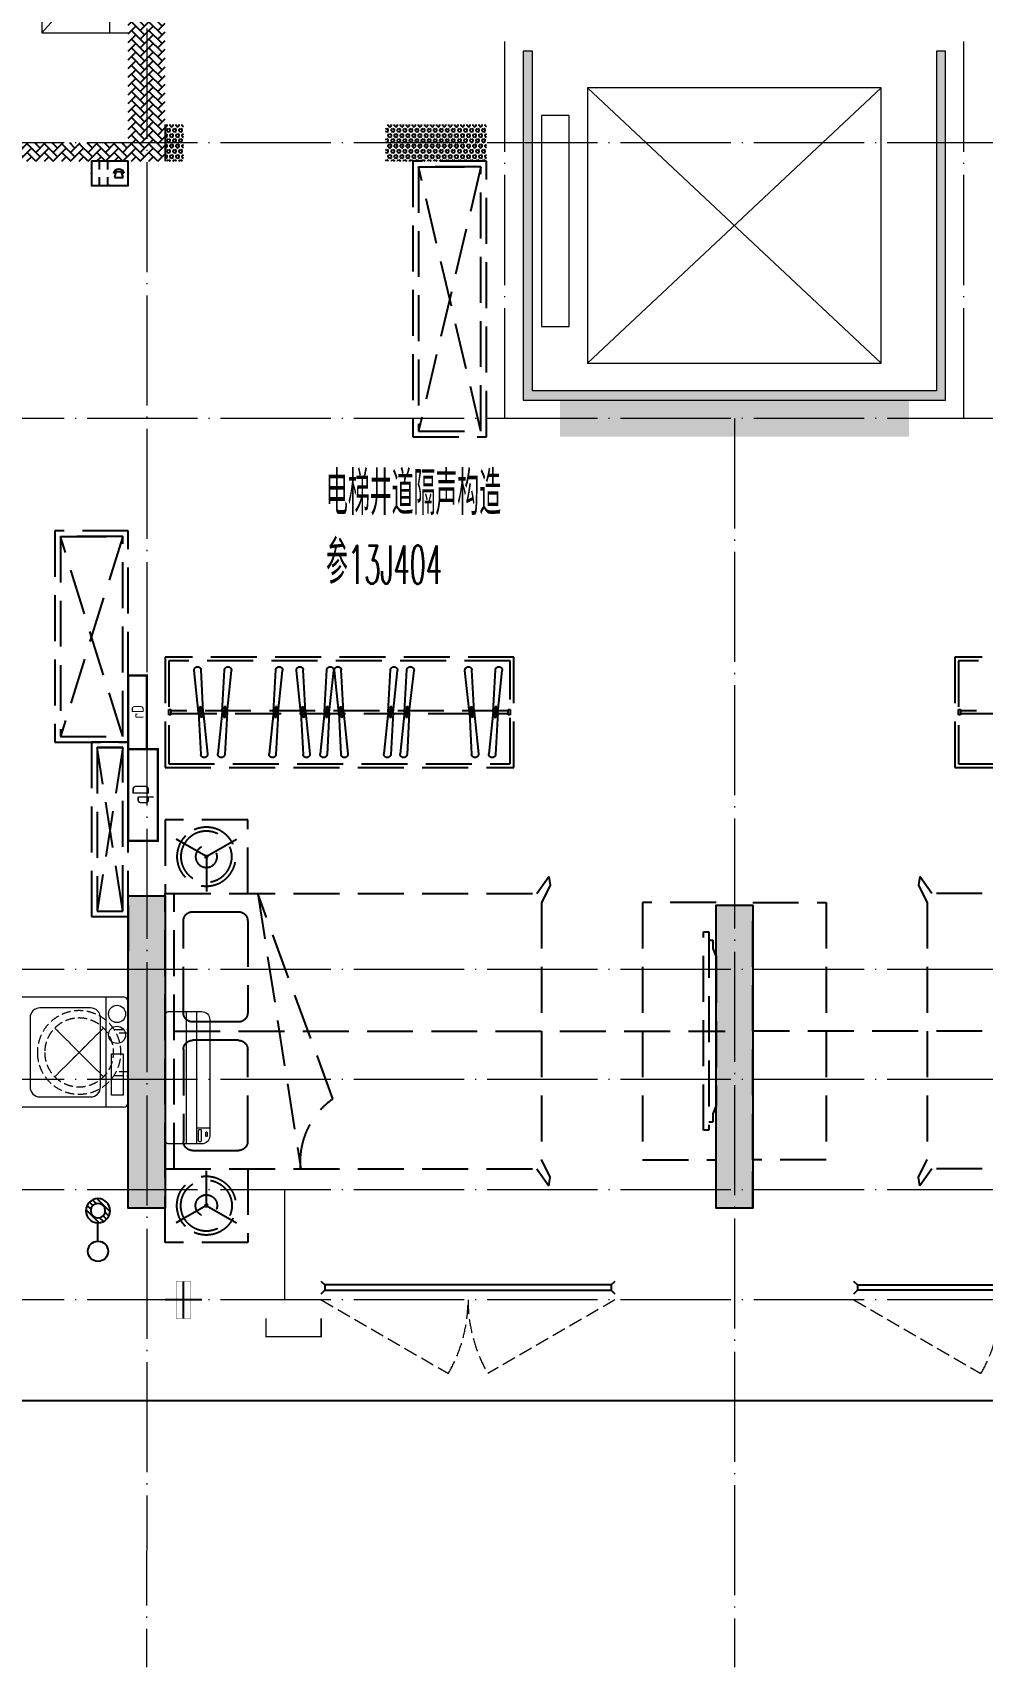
# Model space of a CAD drawing. Extents: x -518115 to 389031, y -231062 to 1628073.
# Drawn here: x 46996 to 52167, y 284615 to 293515 of the extents above; entities that cross this region are included whole.
import ezdxf
from ezdxf.enums import TextEntityAlignment as Align

# ---------------------------------------------------------------- set-up
doc = ezdxf.new("R2010")
doc.units = 0
doc.header["$LTSCALE"] = 1000
doc.header["$MEASUREMENT"] = 0
for name, pattern in [('$1$DASH', [0.35, 0.25, -0.1]), ('A户型$0$DASH', [0.35, 0.25, -0.1]), ('DASH', [0.35, 0.25, -0.1]), ('DOTE', [2.42, 2, -0.2, 0.02, -0.2])]:
    doc.linetypes.add(name, pattern=pattern)
for name, color, linetype in [('3-栏杆1', 135, 'Continuous'), ('5fur', 250, 'Continuous'), ('COLU', 7, 'Continuous'), ('EQUIP-安防', 3, 'Continuous'), ('EQUIP_地漏', 7, 'Continuous'), ('PUB_TEXT', 4, 'Continuous'), ('S-砼墙填充', 251, 'Continuous'), ('VPIPE-凝结', 150, 'Continuous'), ('VPIPE-废水', 31, 'Continuous'), ('保温', 6, 'Continuous'), ('建筑-排气道', 9, 'Continuous'), ('机电标识类', 1, 'Continuous'), ('看线', 251, 'Continuous')]:
    doc.layers.add(name, color=color, linetype=linetype)
for name, color, linetype, lineweight in [('3.5方案汇报，与郭总、侯月琴确定户型_t8$0$STAIR', 2, 'Continuous', 18), ('DOTE', 19, 'DOTE', 9), ('EQUIP-消防', 3, 'Continuous', 20), ('LVTRY', 1, 'Continuous', 13), ('PUB_HATCH', 8, 'Continuous', 9), ('WINDOW', 144, 'Continuous', 15), ('填充', 251, 'Continuous', 5), ('平面-空调室内机', 176, 'Continuous', 9), ('平面-空调预留孔', 173, 'Continuous', 15), ('空调', 76, 'Continuous', 13), ('粉刷', 251, 'Continuous', 9)]:
    doc.layers.add(name, color=color, linetype=linetype, lineweight=lineweight)
doc.styles.add('_TCH_DIM', font='SIMPLEX.shx', dxfattribs={"width": 0.7, "bigfont": 'GBCBIG.shx'})
doc.styles.add('_TEL_DIM', font='SIMPLEX', dxfattribs={"width": 0.8, "height": 3.5, "bigfont": 'HZTXT'})
doc.styles.add('DIM_FONT', font='SIMPLEX.shx', dxfattribs={"width": 0.56})
doc.styles.add('房间名称', font='TSSDENG', dxfattribs={"width": 0.8, "bigfont": 'HZTXT'})
pattern_1 = [(90, (0, 0), (-16.49778, 1e-15), [9.525, -19.05]), (210, (0, 0), (8.24889, -14.2874966), [9.525, -19.05]), (150, (6e-16, 9.525), (-8.24889, -14.2874966), [9.525, -19.05])]
pattern_2 = [(45, (0, 0), (0, 47.4157523), [100.584, -33.528]), (135, (23.708, 23.708), (3e-15, 47.4157523), [100.584, -33.528])]

# ---------------------------------------------------------------- blocks, each defined once
blk = doc.blocks.new('GDGDGDSDA')
at = {"layer": 'DOTE', "linetype": 'DOTE', "ltscale": 0.3}
for p, q in [((453635, 370658.3), (453634.8, 359558.3)), ((455584.8, 366358.3), (455584.8, 368458.3)), ((458084.8, 366358.3), (458084.8, 368458.3)), ((471334.8, 367858.3), (417334.8, 367858.3)), ((471334.8, 366358.3), (417334.8, 366358.3)), ((456834.8, 366358.3), (456834.8, 359558.3)), ((471334.8, 363358.3), (417334.8, 363358.3)), ((471334.8, 362758.3), (417334.8, 362758.3)), ((471334.8, 362158.3), (417334.8, 362158.3)), ((454384.8, 362158.3), (454384.8, 361558.3)), ((471334.8, 361558.3), (417334.8, 361558.3))]:
    blk.add_line(p, q, dxfattribs=at)
blk = doc.blocks.new('dfgdfgsf')
at = {"layer": '5fur', "linetype": 'A户型$0$DASH'}
for p, q in [((2089579.3, -1254012.7), (2089555.5, -1253784.7)), ((2089605.3, -1254010.6), (2089593.1, -1253781.7)), ((2089708.7, -1254010.6), (2089720.9, -1253781.7)), ((2089734.7, -1254012.7), (2089758.5, -1253784.7)), ((2090061.5, -1254012.6), (2090035.7, -1253784.7)), ((2090087.6, -1254010.6), (2090075.3, -1253781.7)), ((2090150, -1254012.7), (2090126.2, -1253784.7)), ((2090176.1, -1254010.6), (2090163.8, -1253781.7)), ((2090419.7, -1254010.6), (2090431.9, -1253781.7)), ((2090445.7, -1254012.7), (2090469.5, -1253784.7)), ((2090497.2, -1254012.7), (2090473.3, -1253784.7)), ((2090523.2, -1254010.6), (2090510.9, -1253781.7)), ((2090626.5, -1254010.6), (2090638.8, -1253781.7)), ((2090652.5, -1254012.7), (2090676.4, -1253784.7)), ((2090775.2, -1254012.6), (2090751.4, -1253784.6)), ((2090801.3, -1254010.6), (2090789, -1253781.7)), ((2091054, -1254012.7), (2091030.2, -1253784.7)), ((2091080, -1254010.6), (2091067.8, -1253781.7)), ((2091183.4, -1254010.6), (2091195.7, -1253781.7)), ((2091209.4, -1254012.7), (2091233.2, -1253784.7)), ((2087071.6, -1253997.2), (2087059.6, -1253997.2)), ((2087059.6, -1253997.2), (2087059.6, -1254027.2)), ((2087071.6, -1254027.2), (2087071.6, -1253997.2)), ((2089523.6, -1253997.2), (2089511.6, -1253997.2)), ((2089511.6, -1253997.2), (2089511.6, -1254027.2)), ((2089523.6, -1254027.2), (2089523.6, -1253997.2)), ((2091371.6, -1253997.2), (2091359.6, -1253997.2)), ((2091359.6, -1253997.2), (2091359.6, -1254027.2)), ((2091371.6, -1254027.2), (2091371.6, -1253997.2)), ((2087059.6, -1254019.7), (2085223.6, -1254019.7)), ((2087059.6, -1254027.2), (2087071.6, -1254027.2)), ((2089511.6, -1254027.2), (2089523.6, -1254027.2)), ((2091359.6, -1254019.7), (2089523.6, -1254019.7)), ((2089579.3, -1254012.7), (2089591.6, -1254241.6)), ((2089605.3, -1254010.6), (2089629.1, -1254238.7)), ((2089708.7, -1254010.6), (2089684.9, -1254238.7)), ((2089734.7, -1254012.7), (2089722.5, -1254241.6)), ((2090061.5, -1254012.7), (2090073.8, -1254241.6)), ((2090087.6, -1254010.6), (2090111.4, -1254238.7)), ((2090150, -1254012.7), (2090162.3, -1254241.6)), ((2090176.1, -1254010.6), (2090199.9, -1254238.7)), ((2090419.7, -1254010.6), (2090395.9, -1254238.7)), ((2090445.7, -1254012.7), (2090433.5, -1254241.6)), ((2090497.2, -1254012.7), (2090509.4, -1254241.6)), ((2090523.2, -1254010.6), (2090547, -1254238.7)), ((2090626.5, -1254010.6), (2090602.7, -1254238.7)), ((2090652.5, -1254012.7), (2090640.3, -1254241.6)), ((2090775.2, -1254012.7), (2090787.5, -1254241.6)), ((2090801.3, -1254010.6), (2090825.1, -1254238.7)), ((2091054, -1254012.7), (2091066.3, -1254241.6)), ((2091080, -1254010.6), (2091103.9, -1254238.7)), ((2091183.4, -1254010.6), (2091159.6, -1254238.7)), ((2091209.4, -1254012.7), (2091197.2, -1254241.6)), ((2091359.6, -1254027.2), (2091371.6, -1254027.2)), ((2090941.6, -1254998.5), (2090941.6, -1254598.5)), ((2090941.6, -1254598.5), (2091391.6, -1254598.5)), ((2091391.6, -1254598.5), (2091391.6, -1254998.5)), ((2091175.8, -1254803.8), (2091002.9, -1254704)), ((2091157.3, -1254803.8), (2091330.3, -1254704)), ((2091166.6, -1254787.8), (2091166.6, -1254987.5)), ((2087216.4, -1254998.5), (2087281.9, -1254906.8)), ((2087216.4, -1254998.5), (2087281.9, -1254906.8)), ((2087289.1, -1254953.9), (2087241.6, -1255049)), ((2087289.1, -1254953.9), (2087241.6, -1255049)), ((2087281.9, -1254906.8), (2087289.1, -1254953.9)), ((2087281.9, -1254906.8), (2087289.1, -1254953.9)), ((2089301.2, -1254906.8), (2089294, -1254953.9)), ((2089301.2, -1254906.8), (2089294, -1254953.9)), ((2089294, -1254953.9), (2089341.6, -1255049)), ((2089294, -1254953.9), (2089341.6, -1255049)), ((2089366.7, -1254998.5), (2089301.2, -1254906.8)), ((2089366.7, -1254998.5), (2089301.2, -1254906.8)), ((2085191.6, -1254998.5), (2087216.4, -1254998.5)), ((2087241.6, -1255049), (2087241.6, -1256448)), ((2087241.6, -1255049), (2087241.6, -1256448)), ((2089341.6, -1255049), (2089341.6, -1256448)), ((2089341.6, -1255049), (2089341.6, -1256448)), ((2091391.6, -1254998.5), (2089366.7, -1254998.5)), ((2090478.1, -1256116.5), (2090886.9, -1254998.5)), ((2090886.9, -1254998.5), (2090652.9, -1256498.5)), ((2091391.6, -1254998.5), (2090941.6, -1254998.5)), ((2091341.6, -1256498.5), (2091341.6, -1254998.5)), ((2091391.6, -1256498.5), (2091391.6, -1254998.5)), ((2085191.6, -1255748.5), (2088191.6, -1255748.5)), ((2091341.6, -1255748.5), (2088341.6, -1255748.5)), ((2085191.6, -1256498.5), (2087216.4, -1256498.5)), ((2085191.6, -1256498.5), (2087216.4, -1256498.5)), ((2087216.4, -1256498.5), (2087281.9, -1256590.2)), ((2087216.4, -1256498.5), (2087281.9, -1256590.2)), ((2087289.1, -1256543.1), (2087241.6, -1256448)), ((2087289.1, -1256543.1), (2087241.6, -1256448)), ((2089294, -1256543.1), (2089341.6, -1256448)), ((2089294, -1256543.1), (2089341.6, -1256448)), ((2089366.7, -1256498.5), (2089301.2, -1256590.2)), ((2089366.7, -1256498.5), (2089301.2, -1256590.2)), ((2091391.6, -1256498.5), (2089366.7, -1256498.5)), ((2091391.6, -1256498.5), (2089366.7, -1256498.5)), ((2091391.6, -1256498.5), (2090941.6, -1256498.5)), ((2090941.6, -1256498.5), (2090941.6, -1256898.5)), ((2091391.6, -1256898.5), (2091391.6, -1256498.5)), ((2087281.9, -1256590.2), (2087289.1, -1256543.1)), ((2087281.9, -1256590.2), (2087289.1, -1256543.1)), ((2089301.2, -1256590.2), (2089294, -1256543.1)), ((2089301.2, -1256590.2), (2089294, -1256543.1)), ((2091166.6, -1256709.2), (2091166.6, -1256509.5)), ((2091175.8, -1256693.2), (2091002.9, -1256793)), ((2091157.3, -1256693.2), (2091330.3, -1256793)), ((2090941.6, -1256898.5), (2091391.6, -1256898.5))]:
    blk.add_line(p, q, dxfattribs=at)
at = {"layer": '5fur', "linetype": 'A户型$0$DASH', "extrusion": (0.677281, -0.735724, 0)}
for p, q in [((2088431.3, -1255253.7), (2088409.7, -1255253.7)), ((2088409.7, -1255253.7), (2088409.7, -1255299)), ((2088459.8, -1255208.5), (2088431.3, -1255208.5)), ((2088431.3, -1255208.5), (2088431.3, -1256288.5)), ((2088459.8, -1256288.5), (2088459.8, -1255208.5)), ((2088409.7, -1255299), (2088391.6, -1255344.2)), ((2088391.6, -1255344.2), (2088391.6, -1256152.7)), ((2088391.6, -1256152.7), (2088409.7, -1256198)), ((2088409.7, -1256198), (2088409.7, -1256243.2)), ((2088409.7, -1256243.2), (2088431.3, -1256243.2)), ((2088431.3, -1256288.5), (2088459.8, -1256288.5))]:
    blk.add_line(p, q, dxfattribs=at)
at = {"layer": '5fur', "linetype": 'A户型$0$DASH'}
for points in [[(2089641.6, -1252512.2), (2089641.6, -1251012.2), (2090041.6, -1251012.2), (2090041.6, -1252512.2)], [(2089671.6, -1252482.2), (2089671.6, -1251042.2), (2090011.6, -1251042.2), (2090011.6, -1252482.2)], [(2091591.5, -1254175), (2091591.5, -1253025), (2091991.5, -1253025), (2091991.5, -1254175)], [(2091621.5, -1254145), (2091621.5, -1253055), (2091961.5, -1253055), (2091961.5, -1254145)], [(2085191.6, -1254312.2), (2085191.6, -1253712.2), (2087091.6, -1253712.2), (2087091.6, -1254312.2)], [(2085211.6, -1254292.2), (2085211.6, -1253732.2), (2087071.6, -1253732.2), (2087071.6, -1254292.2)], [(2089491.6, -1254312.2), (2089491.6, -1253712.2), (2091391.6, -1253712.2), (2091391.6, -1254312.2)], [(2089511.6, -1254292.2), (2089511.6, -1253732.2), (2091371.6, -1253732.2), (2091371.6, -1254292.2)], [(2089590.2, -1254040.6), (2089585.7, -1253982.8), (2089594.3, -1253982.1), (2089598.9, -1254039.9)], [(2089723.8, -1254040.6), (2089728.4, -1253982.8), (2089719.7, -1253982.1), (2089715.1, -1254039.9)], [(2090072.5, -1254040.6), (2090067.9, -1253982.8), (2090076.6, -1253982.1), (2090081.1, -1254039.9)], [(2090161, -1254040.6), (2090156.4, -1253982.8), (2090165.1, -1253982.1), (2090169.6, -1254039.9)], [(2090434.8, -1254040.6), (2090439.4, -1253982.8), (2090430.7, -1253982.1), (2090426.1, -1254039.9)], [(2090508.1, -1254040.6), (2090503.5, -1253982.8), (2090512.2, -1253982.1), (2090516.7, -1254039.9)], [(2090641.6, -1254040.6), (2090646.2, -1253982.8), (2090637.5, -1253982.1), (2090633, -1254039.9)], [(2090786.2, -1254040.6), (2090781.6, -1253982.8), (2090790.3, -1253982.1), (2090794.8, -1254039.9)], [(2091064.9, -1254040.6), (2091060.4, -1253982.8), (2091069.1, -1253982.1), (2091073.6, -1254039.9)], [(2091198.5, -1254040.6), (2091203.1, -1253982.8), (2091194.4, -1253982.1), (2091189.8, -1254039.9)], [(2091591.5, -1255125), (2091591.5, -1254175), (2091791.5, -1254175), (2091791.5, -1255125)], [(2091621.5, -1255095), (2091621.5, -1254205), (2091761.5, -1254205), (2091761.5, -1255095)], [(2088191.6, -1255048.5), (2087791.6, -1255048.5), (2087791.6, -1256448.5), (2088191.6, -1256448.5)], [(2088391.6, -1255048.5), (2088791.6, -1255048.5), (2088791.6, -1256448.5), (2088391.6, -1256448.5)]]:
    blk.add_lwpolyline(points, close=True, dxfattribs=at)
for points in [[(2089671.6, -1252482.2), (2090011.6, -1251042.2), (2089671.6, -1251042.2), (2090011.6, -1252482.2)], [(2091621.5, -1254145), (2091961.5, -1253055), (2091621.5, -1253055), (2091961.5, -1254145)], [(2085223.6, -1254004.7), (2087059.6, -1254004.7)], [(2089523.6, -1254004.7), (2091359.6, -1254004.7)], [(2091621.5, -1255095), (2091761.5, -1254205), (2091621.5, -1254205), (2091761.5, -1255095)]]:
    blk.add_lwpolyline(points, dxfattribs=at)
at = {"layer": '5fur', "linetype": 'A户型$0$DASH', "const_width": 8.89}
for points in [[(2091046.4, -1254729.1), (2091002.9, -1254704)], [(2091286.8, -1254729.1), (2091330.3, -1254704)], [(2091166.6, -1254937.3), (2091166.6, -1254987.5)], [(2091166.6, -1256559.7), (2091166.6, -1256509.5)], [(2091046.4, -1256767.9), (2091002.9, -1256793)], [(2091286.8, -1256767.9), (2091330.3, -1256793)]]:
    blk.add_lwpolyline(points, dxfattribs=at)
at = {"layer": '5fur', "linetype": 'A户型$0$DASH'}
for points in [[(2091241.6, -1255098.5), (2090991.6, -1255098.5, 0.414214), (2090941.6, -1255148.5), (2090941.6, -1255648.5, 0.414214), (2090991.6, -1255698.5), (2091241.6, -1255698.5, 0.414214), (2091291.6, -1255648.5), (2091291.6, -1255148.5, 0.414214)], [(2091241.6, -1256398.5), (2090991.6, -1256398.5, -0.414214), (2090941.6, -1256348.5), (2090941.6, -1255848.5, -0.414214), (2090991.6, -1255798.5), (2091241.6, -1255798.5, -0.414214), (2091291.6, -1255848.5), (2091291.6, -1256348.5, -0.414214)]]:
    blk.add_lwpolyline(points, format="xyb", close=True, dxfattribs=at)
for centre, radius, start, end in [((2089574.3, -1253783.2), 18.8, 4.51246, 184.51246), ((2089739.7, -1253783.2), 18.8, 355.48754, 175.48754), ((2090055.6, -1253784.1), 19.9, 6.93304, 181.63751), ((2090145, -1253783.2), 18.8, 4.51246, 184.51246), ((2090450.7, -1253783.2), 18.8, 355.48754, 175.48754), ((2090492.1, -1253783.2), 18.8, 4.51246, 184.51246), ((2090657.6, -1253783.2), 18.8, 355.48754, 175.48754), ((2090770.2, -1253783.1), 18.8, 4.51246, 184.51246), ((2091049, -1253783.2), 18.8, 4.51246, 184.51246), ((2091214.4, -1253783.2), 18.8, 355.48754, 175.48754), ((2089610.4, -1254240.2), 18.8, 184.51246, 4.51246), ((2089703.7, -1254240.2), 18.8, 175.48754, 355.48754), ((2090092.6, -1254240.2), 18.8, 184.51246, 4.51246), ((2090181.1, -1254240.2), 18.8, 184.51246, 4.51246), ((2090414.7, -1254240.2), 18.8, 175.48754, 355.48754), ((2090528.2, -1254240.2), 18.8, 184.51246, 4.51246), ((2090621.5, -1254240.2), 18.8, 175.48754, 355.48754), ((2090806.3, -1254240.2), 18.8, 184.51246, 4.51246), ((2091085.1, -1254240.2), 18.8, 184.51246, 4.51246), ((2091178.4, -1254240.2), 18.8, 175.48754, 355.48754), ((2090226.5, -1256462.6), 427.9, 355.18169, 53.98231)]:
    blk.add_arc(centre, radius, start, end, dxfattribs=at)
for major_axis in [(-113.3, 113.3), (-98.2, 98.2), (-41.5, 41.5)]:
    blk.add_ellipse((2091166.6, -1254798.5), major_axis=major_axis, ratio=1, start_param=4.712389, end_param=10.995574, dxfattribs=at)
at = {"layer": '5fur', "linetype": 'A户型$0$DASH', "extrusion": (0, 0, -1)}
for major_axis in [(-113.3, -113.3), (-98.2, -98.2), (-41.5, -41.5)]:
    blk.add_ellipse((2091166.6, -1256698.5), major_axis=major_axis, ratio=1, start_param=4.712389, end_param=10.995574, dxfattribs=at)
blk = doc.blocks.new('ASDFSD')
at = {"layer": '3-栏杆1', "color": 5}
for p, q in [((681762.6, 334937.5), (681742.3, 334955.3)), ((681742.3, 334955.3), (681762.6, 334937.5)), ((681742.3, 334888.4), (681762.6, 334908.3)), ((683322.1, 334937.5), (681762.6, 334937.5)), ((681762.6, 334937.5), (681762.6, 334908.3)), ((681762.6, 334908.2), (683322.1, 334908.2)), ((683322.1, 334937.5), (683342.3, 334955.3)), ((683342.3, 334955.3), (683322.1, 334937.5)), ((683322.1, 334937.5), (683322.1, 334908.3)), ((683322.1, 334908.3), (683342.3, 334888.4)), ((683342.3, 334888.4), (683322.1, 334908.3))]:
    blk.add_line(p, q, dxfattribs=at)
blk = doc.blocks.new('A$C001338C2')
for p, q in [((0, 249), (0, 22)), ((845, 304), (55, 304)), ((109, 215), (109, 304)), ((900, 22), (900, 249)), ((22, 0), (878, 0))]:
    blk.add_line(p, q)
at = {"lineweight": 5}
for p, q in [((900, 215), (0, 215)), ((900, 143), (0, 143))]:
    blk.add_line(p, q, dxfattribs=at)
for points in [[(89, 226), (22, 226, -0.414214), (17, 232), (17, 243, -0.414214), (22, 249), (89, 249, -0.414214), (95, 243), (95, 232, -0.414214)], [(73, 275), (57, 275, -0.414214), (51, 281), (51, 283, -0.414214), (57, 289), (73, 289, -0.414214), (79, 283), (79, 281, -0.414214)]]:
    blk.add_lwpolyline(points, format="xyb", close=True)
for centre, radius, start, end in [((55, 249), 55, 90, 180), ((845, 249), 55, 360, 90), ((22, 22), 22, 180, 270), ((878, 22), 22, 270, 360)]:
    blk.add_arc(centre, radius, start, end)
blk = doc.blocks.new('RECTANG')
for p, q in [((1, 1), (0, 1)), ((0, 1), (0, 0)), ((1, 0), (1, 1)), ((0, 0), (1, 0))]:
    blk.add_line(p, q)
blk = doc.blocks.new('洗衣机')
at = {"layer": 'LVTRY'}
for p, q in [((3790993.7, 243444.5), (3790993.7, 242899.1)), ((3791567.4, 243472.1), (3791021, 243472.1)), ((3791116.5, 243472.1), (3791116.5, 242871.5)), ((3791594.6, 242899.1), (3791594.6, 243444.5)), ((3791145.1, 242982.5), (3791145.1, 243358)), ((3791199, 243412.7), (3791474.9, 243412.7)), ((3791528.8, 243358), (3791528.8, 242982.5)), ((3791474.9, 242927.8), (3791199, 242927.8)), ((3791021, 242871.5), (3791567.4, 242871.5))]:
    blk.add_line(p, q, dxfattribs=at)
at = {"layer": 'LVTRY', "extrusion": (0, 0, -1)}
for centre, major_axis, start_param, end_param in [((3791021, 243444.5), (0, 27.6), -1.570796, 0), ((3791055.1, 243379.8), (0, 46.9), 3.141593, 9.424778), ((3791567.4, 243444.5), (0, 27.6), 0, 1.570796), ((3791199, 243358), (0, 54.7), 4.712389, 6.283185), ((3791474.9, 243358), (0, 54.7), 0, 1.570796), ((3791055.1, 243265.7), (0, 46.9), 3.141593, 9.424778), ((3791199, 242982.5), (0, 54.7), 3.141593, 4.712389), ((3791474.9, 242982.5), (0, 54.7), 1.570796, 3.141593), ((3791021, 242899.1), (0, 27.6), 3.141593, 4.712389), ((3791567.4, 242899.1), (0, 27.6), 1.570796, 3.141593)]:
    blk.add_ellipse(centre, major_axis=major_axis, ratio=0.986385, start_param=start_param, end_param=end_param, dxfattribs=at)
at = {"layer": 'LVTRY', "xscale": 63.25620569481588, "yscale": 224.5369532744355, "zscale": 64.12934308941763, "rotation": 180}
blk.add_blockref('RECTANG', (3791085.2, 243162.4), dxfattribs=at)
blk = doc.blocks.new('$TwtSys$00000543')
for p, q in [((-94, -9), (9, 94)), ((-9, -94), (94, 9)), ((12, 55), (42, 84)), ((40, 40), (66, 66)), ((55, 12), (84, 42)), ((-84, -42), (-55, -12)), ((-66, -66), (-40, -40)), ((-42, -84), (-12, -55))]:
    blk.add_line(p, q)
for radius in [94, 56.4]:
    blk.add_circle((0, 0), radius)
blk = doc.blocks.new('dnfhfn')
at = {"linetype": '$1$DASH', "ltscale": 0.2}
for p, q in [((101.9, 495, 0), (121.9, 495, 0)), ((101.9, 417.2, 0), (101.9, 495, 0)), ((121.9, 495, 0), (121.9, 429, 0)), ((353.1, 495, 0), (333.1, 495, 0)), ((333.1, 495, 0), (333.1, 429, 0)), ((353.1, 417.2, 0), (353.1, 495, 0))]:
    blk.add_line(p, q, dxfattribs=at)
at = {"linetype": '$1$DASH', "ltscale": 0.2, "elevation": 0}
for points in [[(94.9, 360.1), (94.9, 360.1), (360.1, 94.9), (360.1, 94.9)], [(360.1, 360.1), (94.9, 94.9), (94.9, 94.9), (360.1, 360.1)]]:
    blk.add_lwpolyline(points, close=True, dxfattribs=at)
at = {"linetype": '$1$DASH', "ltscale": 0.2}
for radius in [227.5, 187.5]:
    blk.add_circle((227.5, 227.5, 0), radius, dxfattribs=at)
blk = doc.blocks.new('GDGDGRD')
at = {"layer": 'S-砼墙填充'}
h = blk.add_hatch(color=256, dxfattribs=at)
h.dxf.hatch_style = 1
h.paths.add_polyline_path([(436416.5, 288315.4), (436416.5, 288565.4), (436416.5, 288765.4), (436416.5, 288515.4), (436416.5, 288815.4), (436216.5, 288815.4), (436216.5, 287115.4), (436416.5, 287115.4)])
h = blk.add_hatch(color=256, dxfattribs=at)
h.dxf.hatch_style = 1
h.paths.add_polyline_path([(433016.6, 287315.4), (433016.6, 287115.4), (433216.6, 287115.4), (433216.6, 288765.4), (433016.6, 288765.4), (433016.6, 288765.4), (433016.6, 287115.4)])
at = {"layer": 'COLU', "color": 6}
for points in [[(436416.5, 288315.4), (436416.5, 288565.4), (436416.5, 288765.4), (436416.5, 288515.4), (436416.5, 288815.4), (436216.5, 288815.4), (436216.5, 287115.4), (436416.5, 287115.4), (436416.5, 288315.4)], [(433016.6, 287315.4), (433016.6, 287115.4), (433216.6, 287115.4), (433216.6, 288765.4), (433016.6, 288765.4), (433016.6, 288765.4), (433016.6, 288765.4), (433016.6, 287115.4)]]:
    blk.add_lwpolyline(points, close=True, dxfattribs=at)
blk = doc.blocks.new('A-Kitchen-7')
at = {"layer": 'LVTRY'}
for p, q in [((-519, 780), (-7, 834)), ((-515, 756), (-519, 780)), ((-4, 811), (-515, 756)), ((-29, 767), (-35, 806)), ((-7, 834), (-4, 811)), ((515, 780), (0, 780)), ((0, 756), (0, 780)), ((515, 756), (515, 780)), ((515, 756), (-515, 756)), ((-515, 756), (-515, 40)), ((-486, 761), (-485, 756)), ((-29, 767), (-112, 756)), ((515, 40), (515, 756)), ((-515, 40), (515, 40))]:
    blk.add_line(p, q, dxfattribs=at)
blk.add_lwpolyline([(-469, 40), (-469, 0), (469, 0), (469, 40)], close=True, dxfattribs=at)
blk = doc.blocks.new('rtyg7uyhg')
at = {"layer": 'LVTRY'}
for p, q in [((194234.6, 45488.8), (193621, 45488.8)), ((193590.3, 45458.1), (193590.3, 45069.5)), ((193682.3, 45407), (193887.8, 45407)), ((193896.4, 45429.9), (193857.6, 45326.3)), ((193875.3, 45316), (193945.6, 45401.5)), ((193925.8, 45440.4), (193940.1, 45432.2)), ((194111.9, 45407), (194173.3, 45407)), ((194265.3, 45069.5), (194265.3, 45458.1)), ((193621, 45130.8), (193621, 45345.6)), ((193857.6, 45326.3), (193875.3, 45316)), ((194009.6, 45345.6), (194009.6, 45130.8)), ((194050.5, 45130.8), (194050.5, 45345.6)), ((194234.6, 45345.6), (194234.6, 45130.8)), ((193621, 45038.8), (194234.6, 45038.8)), ((193948.3, 45069.5), (193682.3, 45069.5)), ((194173.3, 45069.5), (194111.9, 45069.5))]:
    blk.add_line(p, q, dxfattribs=at)
for centre, radius in [((193866.4, 45437.7), 20.5), ((193989.2, 45437.7), 20.5), ((194071, 45437.7), 20.5), ((193815.3, 45238.2), 25.6), ((194137.5, 45238.2), 25.6)]:
    blk.add_circle(centre, radius, dxfattribs=at)
for centre, radius, start, end in [((193621, 45458.1), 30.7, 89.99999, 179.99999), ((194234.6, 45458.1), 30.7, 359.99999, 89.99999), ((193682.3, 45345.6), 61.4, 89.99999, 179.99999), ((193915.6, 45422.7), 20.5, 59.99999, 159.46231), ((193929.8, 45414.5), 20.5, 320.53767, 59.99999), ((193948.3, 45345.6), 61.4, 359.99999, 89.99999), ((194111.9, 45345.6), 61.4, 89.99999, 179.99999), ((194173.3, 45345.6), 61.4, 359.99999, 89.99999), ((193682.3, 45130.8), 61.4, 179.99999, 269.99999), ((193948.3, 45130.8), 61.4, 269.99999, 359.99999), ((194111.9, 45130.8), 61.4, 179.99999, 269.99999), ((194173.3, 45130.8), 61.4, 269.99999, 359.99999), ((193621, 45069.5), 30.7, 179.99999, 269.99999), ((194234.6, 45069.5), 30.7, 269.99999, 359.99999)]:
    blk.add_arc(centre, radius, start, end, dxfattribs=at)
at = {"layer": 'LVTRY', "style": 'DIM_FONT', "width": 0.8, "flags": 9}
for tag in ['YSIZE', 'XSIZE']:
    blk.add_attdef(tag, (193927.8, 45487.8), '', height=0.5, rotation=89.99999, dxfattribs=at)
blk = doc.blocks.new('FRSDFDGDGDRGDR')
at = {"layer": '平面-空调预留孔'}
for p, q in [((699612.3, 775044), (699612.3, 775441.2)), ((699618.9, 775447.8), (699746.3, 775447.8)), ((699746.3, 775447.8), (699746.3, 775355.4)), ((699719.9, 775342.2), (699719.9, 775143)), ((699726.5, 775348.8), (699739.7, 775348.8)), ((699726.5, 775136.4), (699739.7, 775136.4)), ((699746.3, 775129.8), (699746.3, 775037.4)), ((699746.3, 775037.4), (699618.9, 775037.4))]:
    blk.add_line(p, q, dxfattribs=at)
blk.add_lwpolyline([(699766.1, 775166.7), (699792.5, 775153.5), (699792.5, 775057.2), (699766.1, 775044), (699766.1, 775017.6), (699618.9, 775017.6, -0.414214), (699592.5, 775044), (699592.5, 775441.2, -0.414214), (699618.9, 775467.6), (699766.1, 775467.6), (699766.1, 775441.2), (699792.5, 775428), (699792.5, 775331.6), (699766.1, 775318.4)], format="xyb", close=True, dxfattribs=at)
for centre, radius in [((699739.7, 775331.6), 10.6), ((699739.7, 775243.2), 15.8), ((699739.7, 775153.5), 10.6)]:
    blk.add_circle(centre, radius, dxfattribs=at)
for centre, start, end in [((699618.9, 775441.2), 90, 180), ((699726.5, 775342.2), 90, 180), ((699739.7, 775355.4), 270, 360), ((699726.5, 775143), 180, 270), ((699739.7, 775129.8), 0, 90), ((699618.9, 775044), 180, 270)]:
    blk.add_arc(centre, 6.6, start, end, dxfattribs=at)
blk = doc.blocks.new('*U88')
h = blk.add_hatch(color=5)
h.set_gradient(color1=(0, 0, 255), rotation=180, tint=1)
h.paths.add_polyline_path([(0, 0), (-6.35, -6.35), (-6.35, -2.159), (-15, -2.159), (-15, 2.159), (-6.35, 2.159), (-6.35, 6.35)])
at = {"color": 0, "linetype": 'Continuous'}
blk.add_lwpolyline([(0, 0), (-6.35, -6.35), (-6.35, -2.159), (-15, -2.159), (-15, 2.159), (-6.35, 2.159), (-6.35, 6.35)], close=True, dxfattribs=at)
blk = doc.blocks.new('A$C3E873908')
at = {"layer": 'PUB_HATCH'}
blk.add_hatch(color=256, dxfattribs=at).paths.add_polyline_path([(-335, -15), (-335, -285), (-230, -285), (-230, -270), (-300, -270), (-320, -250), (-320, -50), (-300, -30), (-50, -30), (-30, -50), (-30, -250), (-50, -270), (-120, -270), (-120, -285), (-15, -285), (-15, -15)])
at = {"layer": 'LVTRY', "color": 1}
for p, q in [((-230, -270), (-230, -285)), ((-120, -270), (-120, -285))]:
    blk.add_line(p, q, dxfattribs=at)
for points in [[(0, 0), (-350, 0), (-350, -300), (0, -300)], [(-15, -15), (-335, -15), (-335, -285), (-15, -285)], [(-300, -270), (-50, -270), (-30, -250), (-30, -50), (-50, -30), (-300, -30), (-320, -50), (-320, -250), (-300, -270)]]:
    blk.add_lwpolyline(points, close=True, dxfattribs=at)
at = {"layer": '建筑-排气道', "xscale": 5, "yscale": 5, "zscale": 5, "rotation": 90.00000000000001}
blk.add_blockref('*U88', (-165.1, -332.3), dxfattribs=at)
blk = doc.blocks.new('VXCVXVXVDXVDX')
at = {"layer": 'LVTRY', "color": 251}
for p, q in [((436416.6, 294415.4), (436886.8, 294415.4)), ((436516.6, 293515.4), (436516.6, 294415.4)), ((436670.8, 294172.4), (436886.8, 294415.4)), ((436886.8, 294415.4), (436886.8, 293515.4)), ((436416.6, 294172.4), (436670.8, 294172.4)), ((436670.8, 294172.4), (436670.8, 293757.3)), ((436670.8, 293757.3), (436416.6, 293757.3)), ((436886.8, 293515.4), (436670.8, 293757.3)), ((436886.8, 293515.4), (436416.6, 293515.4))]:
    blk.add_line(p, q, dxfattribs=at)
at = {"layer": 'LVTRY'}
for p, q in [((436826.6, 294335.4), (436426.6, 294335.4)), ((436516.6, 294325.4), (436516.6, 293605.4)), ((436836.6, 293605.4), (436836.6, 294325.4)), ((436461.6, 294295.4), (436746.6, 294295.4)), ((436461.6, 294290.4), (436746.6, 294290.4)), ((436551.6, 294075.4), (436551.6, 294285.4)), ((436556.6, 294075.4), (436556.6, 294285.4)), ((436701.8, 294225.4), (436701.8, 294315.4)), ((436701.8, 294315.4), (436706.3, 294315.4)), ((436706.3, 294315.4), (436706.3, 294225.4)), ((436751.6, 294285.4), (436751.6, 294075.4)), ((436756.6, 294285.4), (436756.6, 294075.4)), ((436516.6, 293757.3), (436516.6, 294172.4)), ((436531.6, 294182.6), (436659.1, 294182.6)), ((436531.6, 294178.1), (436531.6, 294182.6)), ((436659.1, 294178.1), (436531.6, 294178.1)), ((436776.6, 294182.6), (436649.1, 294182.6)), ((436649.1, 294182.6), (436649.1, 294178.1)), ((436649.1, 294178.1), (436776.6, 294178.1)), ((436659.1, 294182.6), (436659.1, 294178.1)), ((436706.3, 294225.4), (436701.8, 294225.4)), ((436776.6, 294178.1), (436776.6, 294182.6)), ((436746.6, 294070.4), (436461.6, 294070.4)), ((436746.6, 294065.4), (436461.6, 294065.4)), ((436706.3, 294135.4), (436701.8, 294135.4)), ((436701.8, 294135.4), (436701.8, 294045.4)), ((436706.3, 294045.4), (436706.3, 294135.4)), ((436701.8, 294045.4), (436706.3, 294045.4)), ((436816, 294015.4), (436777.2, 294015.4)), ((436796.6, 293996), (436796.6, 294034.8)), ((436701.8, 293795.4), (436701.8, 293885.4)), ((436701.8, 293885.4), (436706.3, 293885.4)), ((436706.3, 293885.4), (436706.3, 293795.4)), ((436816, 293915.4), (436777.2, 293915.4)), ((436796.6, 293896), (436796.6, 293934.8)), ((436746.6, 293865.4), (436461.6, 293865.4)), ((436746.6, 293860.4), (436461.6, 293860.4)), ((436551.6, 293855.4), (436551.6, 293645.4)), ((436556.6, 293855.4), (436556.6, 293645.4)), ((436706.3, 293795.4), (436701.8, 293795.4)), ((436751.6, 293645.4), (436751.6, 293855.4)), ((436756.6, 293645.4), (436756.6, 293855.4)), ((436659.1, 293752.6), (436531.6, 293752.6)), ((436531.6, 293752.6), (436531.6, 293748.1)), ((436531.6, 293748.1), (436659.1, 293748.1)), ((436649.1, 293748.1), (436649.1, 293752.6)), ((436649.1, 293752.6), (436776.6, 293752.6)), ((436776.6, 293748.1), (436649.1, 293748.1)), ((436659.1, 293748.1), (436659.1, 293752.6)), ((436706.3, 293705.4), (436701.8, 293705.4)), ((436701.8, 293705.4), (436701.8, 293615.4)), ((436706.3, 293615.4), (436706.3, 293705.4)), ((436776.6, 293752.6), (436776.6, 293748.1)), ((436461.6, 293640.4), (436746.6, 293640.4)), ((436461.6, 293635.4), (436746.6, 293635.4)), ((436701.8, 293615.4), (436706.3, 293615.4)), ((436426.6, 293595.4), (436826.6, 293595.4))]:
    blk.add_line(p, q, dxfattribs=at)
blk.add_lwpolyline([(437016.6, 292915.4), (437016.6, 295015.4), (438516.6, 295015.4), (438516.6, 293789.4)], dxfattribs=at)
for centre, radius in [((436604.1, 294180.4), 29.7), ((436604.1, 294180.4), 11.7), ((436796.6, 294015.4), 17), ((436796.6, 293915.4), 17), ((436604.1, 293750.4), 29.7), ((436604.1, 293750.4), 11.7)]:
    blk.add_circle(centre, radius, dxfattribs=at)
for centre, radius, start, end in [((436526.6, 294325.4), 10, 90, 180), ((436826.6, 294325.4), 10, 0, 90), ((436561.6, 294285.4), 10, 90, 180), ((436561.6, 294285.4), 5, 90, 180), ((436604.1, 294180.4), 56.7, 2.27424, 87.72576), ((436704.1, 294180.4), 56.7, 92.27424, 177.72576), ((436746.6, 294285.4), 10, 0, 90), ((436746.6, 294285.4), 5, 0, 90), ((436604.1, 294180.4), 52.2, 2.47041, 87.52959), ((436604.1, 294180.4), 56.7, 272.27424, 357.72576), ((436604.1, 294180.4), 52.2, 272.47041, 357.52959), ((436704.1, 294180.4), 56.7, 182.27424, 267.72576), ((436704.1, 294180.4), 52.2, 92.47041, 177.52959), ((436704.1, 294180.4), 52.2, 182.47041, 267.52959), ((436561.6, 294075.4), 10, 180, 270), ((436561.6, 294075.4), 5, 180, 270), ((436746.6, 294075.4), 5, 270, 0), ((436746.6, 294075.4), 10, 270, 0), ((436561.6, 293855.4), 10, 90, 180), ((436561.6, 293855.4), 5, 90, 180), ((436604.1, 293750.4), 56.7, 2.27424, 87.72576), ((436604.1, 293750.4), 52.2, 2.47041, 87.52959), ((436704.1, 293750.4), 56.7, 92.27424, 177.72576), ((436704.1, 293750.4), 52.2, 92.47041, 177.52959), ((436746.6, 293855.4), 10, 0, 90), ((436746.6, 293855.4), 5, 0, 90), ((436604.1, 293750.4), 56.7, 272.27424, 357.72576), ((436604.1, 293750.4), 52.2, 272.47041, 357.52959), ((436704.1, 293750.4), 56.7, 182.27424, 267.72576), ((436704.1, 293750.4), 52.2, 182.47041, 267.52959), ((436561.6, 293645.4), 10, 180, 270), ((436561.6, 293645.4), 5, 180, 270), ((436746.6, 293645.4), 5, 270, 0), ((436746.6, 293645.4), 10, 270, 0), ((436526.6, 293605.4), 10, 180, 270), ((436826.6, 293605.4), 10, 270, 0)]:
    blk.add_arc(centre, radius, start, end, dxfattribs=at)
at = {"xscale": -1}
for name, p in [('A$C3E873908', (436416.6, 295615.4)), ('rtyg7uyhg', (632006.9, 250026.6))]:
    blk.add_blockref(name, p, dxfattribs=at)
at = {"rotation": 90}
blk.add_blockref('FRSDFDGDGDRGDR', (1212534.1, -404177.2), dxfattribs=at)
at = {"layer": 'LVTRY', "color": 1, "extrusion": (0, 0, -1), "xscale": -0.7999999999883585, "yscale": 0.7999999999883585, "zscale": -0.7999999999883585, "rotation": 270}
blk.add_blockref('A-Kitchen-7', (-439116.6, 293377.4), dxfattribs=at)
blk = doc.blocks.new('VXVXVXDVXDVXVDX')
at = {"layer": '保温', "linetype": 'ByBlock', "ltscale": 10}
h = blk.add_hatch(dxfattribs=at)
h.set_pattern_fill('AR-HBONE', color=251, scale=55)
h.set_pattern_definition(pattern_2)
h.paths.add_polyline_path([(436416.6, 294715.4), (436216.6, 294715.4), (436216.6, 292815.4), (436416.6, 292815.2)])
at = {"layer": '保温', "linetype": 'Continuous', "ltscale": 10}
h = blk.add_hatch(dxfattribs=at)
h.set_pattern_fill('HEX', color=251, scale=10, angle=90, style=0)
h.set_pattern_definition(pattern_1)
h.paths.add_polyline_path([(435016.6, 292815.4), (435016.6, 293015.4), (434466.6, 293015.4), (434466.6, 292815.4)])
h = blk.add_hatch(dxfattribs=at)
h.set_pattern_fill('HEX', color=251, scale=10, angle=90, style=0)
h.set_pattern_definition(pattern_1)
h.paths.add_polyline_path([(436216.6, 292815.4), (436216.6, 293015.4), (436116.6, 293015.4), (436116.6, 292815.4)])
at = {"layer": '保温', "linetype": 'ByBlock', "ltscale": 10}
h = blk.add_hatch(dxfattribs=at)
h.set_pattern_fill('AR-HBONE', color=251, scale=55)
h.set_pattern_definition(pattern_2)
h.paths.add_polyline_path([(437016.6, 292815.4), (437016.6, 292915.4), (436416.6, 292915.4), (436416.6, 292815.4)])
at = {"layer": '保温', "linetype": 'Continuous', "ltscale": 10}
h = blk.add_hatch(dxfattribs=at)
h.set_pattern_fill('HEX', color=251, scale=10, angle=90, style=0)
h.set_pattern_definition(pattern_1)
h.paths.add_polyline_path([(434066.6, 291315.4), (434066.6, 291515.4), (432166.6, 291515.4), (432166.6, 291315.4)])
at = {"layer": '保温', "color": 251, "linetype": 'ByBlock', "ltscale": 10}
blk.add_line((436216.6, 293015.4), (436216.6, 292815.4), dxfattribs=at)
blk = doc.blocks.new('$equip$00002628')
at = {"linetype": 'Continuous'}
for p, q in [((-0.625, 0.415), (0.625, 0.415)), ((-0.625, -0.415), (-0.625, 0.415)), ((-0.472, 0.01), (-0.409, 0.01)), ((-0.446, -0.138), (-0.395, 0.058)), ((-0.395, 0.058), (-0.395, 0.058)), ((-0.395, 0.058), (-0.206, 0.058)), ((-0.206, 0.058), (-0.155, -0.138)), ((-0.191, 0.01), (-0.129, 0.01)), ((0.071, 0.129), (0.071, 0.415)), ((0.35, 0.129), (0.35, 0.415)), ((0.625, 0.415), (0.625, -0.415)), ((0.625, -0.415), (-0.625, -0.415)), ((-0.155, -0.138), (-0.446, -0.138)), ((0.071, -0.415), (0.071, -0.129)), ((0.35, -0.415), (0.35, -0.129))]:
    blk.add_line(p, q, dxfattribs=at)
at = {"const_width": 0.05}
blk.add_lwpolyline([(-0.625, 0.415), (0.625, 0.415), (0.625, -0.415), (-0.625, -0.415), (-0.625, 0.415), (0.625, 0.415)], dxfattribs=at)
at = {"linetype": 'Continuous'}
blk.add_arc((-0.3, -0.011), 0.173, 6.9897, 173.0103, dxfattribs=at)
for p in [(-0.625, 0), (0, 0.415), (0, -0.415), (0.625, 0)]:
    blk.add_point(p)
at = {"color": 7, "style": '_TEL_DIM', "flags": 1}
blk.add_attdef('A', text='', height=0.000025, dxfattribs=at).set_placement((0, 0), align=Align.MIDDLE_CENTER)
blk = doc.blocks.new('GDGRDGDRGDFD')
at = {"layer": 'EQUIP-消防', "const_width": 12.8}
blk.add_lwpolyline([(136866.6, 335507.8), (136366.6, 335507.8), (136366.6, 335347.8), (136866.6, 335347.8)], close=True, dxfattribs=at)
at = {"layer": 'PUB_TEXT', "color": 7, "true_color": 0xffffff, "style": '房间名称', "width": 0.8}
blk.add_text('qD', height=90, dxfattribs=at).set_placement((136565, 335395.5))
blk = doc.blocks.new('FSFSFSFSEG')
at = {"layer": 'EQUIP-消防', "const_width": 12.8}
blk.add_lwpolyline([(136866.6, 335152.5), (136466.6, 335152.5), (136466.6, 335052.5), (136866.6, 335052.5)], close=True, dxfattribs=at)
at = {"layer": 'PUB_TEXT', "color": 7, "true_color": 0xffffff, "style": '房间名称', "width": 0.8}
blk.add_text('rD', height=64.8, dxfattribs=at).set_placement((136633.7, 335069))
blk = doc.blocks.new('GDFGDDADWADAW')
at = {"rotation": 90}
for name, p in [('FSFSFSFSEG', (789969.2, 153148.4)), ('GDGRDGDRGDFD', (790324.5, 152748.4))]:
    blk.add_blockref(name, p, dxfattribs=at)
at = {"layer": 'EQUIP-安防', "xscale": -160, "yscale": 160, "zscale": 160}
blk.add_blockref('$equip$00002628', (454716.6, 292749), dxfattribs=at)
blk = doc.blocks.new('dongkong')
blk.add_wipeout([(-603756, 210771), (-603756, 210570.8), (-603836, 210570.8), (-603836, 210771)])
at = {"layer": '机电标识类', "color": 250, "linetype": 'DASH', "ltscale": 400}
for p, q in [((-603796, 210771), (-603796, 210570.8)), ((-603896, 210670.7), (-603696, 210670.7))]:
    blk.add_line(p, q, dxfattribs=at)
at = {"layer": '空调', "color": 6, "linetype": 'DASH', "const_width": 2}
blk.add_lwpolyline([(-603756, 210771), (-603756, 210570.8), (-603836, 210570.8), (-603836, 210771)], close=True, dxfattribs=at)

msp = doc.modelspace()

# ---------------------------------------------------------------- hatches: boundary and pattern name
at = {"layer": '填充'}
h = msp.add_hatch(dxfattribs=at)
h.set_pattern_fill('隔热材料02', color=256, scale=100, style=0)
h.set_pattern_definition([(0, (-1148391.82, -317223.27), (0, 50), []), (0, (-1148391.82, -317206.6), (0, 50), []), (270, (-1148348.077, -317197.97), (50, -9e-15), [5.01775, -44.98225]), (270, (-1148385.536, -317197.97), (50, -9e-15), [5.01775, -44.98225]), (90, (-1148360.024, -317231.9), (-50, 3e-15), [5.01775, -44.98225]), (90, (-1148373.59, -317231.9), (-50, 3e-15), [5.01775, -44.98225]), (180, (-1148341.794, -317239.934), (-6e-15, -50), [50.02425, 0.02425]), (135, (-1148355.75, -317237.426), (3e-15, 49.99987405), [4.268, -66.44275]), (116.56505, (-1148308.77, -317234.408), (0.00011283, 49.99993342), [2.805, -108.9985]), (116.56505, (-1148358.77, -317234.408), (0.00011283, 49.99993342), [2.805, -108.9985]), (153.43495, (-1148300.734, -317239.934), (-0.0001128, 49.9999334), [5.61, -106.1935]), (153.43495, (-1148350.734, -317239.934), (-0.0001128, 49.9999334), [5.61, -106.1935]), (63.43495, (-1148310.024, -317226.881), (-0.00011283, 49.99993342), [26.714, -85.0895]), (63.43495, (-1148360.024, -317226.881), (-0.00011283, 49.99993342), [26.714, -85.0895]), (116.56505, (-1148298.077, -317197.97), (0.00011283, 49.99993342), [2.805, -108.9985]), (116.56505, (-1148348.077, -317197.97), (0.00011283, 49.99993342), [2.805, -108.9985]), (135, (-1148349.33, -317195.46), (3e-15, 49.99987405), [4.268, -66.44275]), (153.43495, (-1148302.35, -317192.443), (-0.0001128, 49.9999334), [5.61, -106.1935]), (153.43495, (-1148352.35, -317192.443), (-0.0001128, 49.9999334), [5.61, -106.1935]), (45, (-1148384.28, -317195.46), (0, 49.99987405), [4.268, -66.44275]), (63.43495, (-1148335.536, -317197.97), (-0.00011283, 49.99993342), [2.805, -108.9985]), (63.43495, (-1148385.536, -317197.97), (-0.00011283, 49.99993342), [2.805, -108.9985]), (26.56505, (-1148331.264, -317192.443), (0.0001128, 49.9999334), [5.61, -106.1935]), (26.56505, (-1148381.264, -317192.443), (0.0001128, 49.9999334), [5.61, -106.1935]), (116.56505, (-1148323.59, -317226.881), (0.00011283, 49.99993342), [26.714, -85.0895]), (116.56505, (-1148373.59, -317226.881), (0.00011283, 49.99993342), [26.714, -85.0895]), (45, (-1148377.86, -317237.426), (0, 49.99987405), [4.268, -66.44275]), (63.43495, (-1148324.843, -317234.408), (-0.00011283, 49.99993342), [2.805, -108.9985]), (63.43495, (-1148374.843, -317234.408), (-0.00011283, 49.99993342), [2.805, -108.9985]), (26.56505, (-1148332.88, -317239.934), (0.0001128, 49.9999334), [5.61, -106.1935]), (26.56505, (-1148382.88, -317239.934), (0.0001128, 49.9999334), [5.61, -106.1935])])
h.paths.add_polyline_path([(49716.6, 293415.4), (49666.6, 293415.4), (49666.6, 291515.4), (51966.6, 291515.4), (51966.6, 293415.4), (51916.6, 293415.4), (51916.6, 291565.4), (49716.6, 291565.4)])

# ---------------------------------------------------------------- linework, layer by layer
at = {"color": 30, "const_width": 8}
msp.add_lwpolyline([(48266.6, 286515.4), (48266.6, 286415.4), (48566.6, 286415.4), (48566.6, 286515.4)], dxfattribs=at)
at = {"layer": '3.5方案汇报，与郭总、侯月琴确定户型_t8$0$STAIR'}
for p, q in [((50016.6, 293215.4), (51616.6, 291715.4)), ((51616.6, 293215.4), (50016.6, 291715.4))]:
    msp.add_line(p, q, dxfattribs=at)
for points in [[(51616.6, 291715.4), (51616.6, 293215.4), (50016.6, 293215.4), (50016.6, 291715.4)], [(49916.6, 291915.4), (49916.6, 293065.4), (49766.6, 293065.4), (49766.6, 291915.4)]]:
    msp.add_lwpolyline(points, close=True, dxfattribs=at)
at = {"layer": 'VPIPE-凝结', "ltscale": 0.1}
msp.add_lwpolyline([(47351.6, 286935.4), (47351.6, 287035.4)], dxfattribs=at)
at = {"layer": 'VPIPE-废水'}
msp.add_circle((47351.6, 286880.4), 55, dxfattribs=at)
at = {"layer": 'WINDOW', "color": 250, "linetype": 'DASH', "ltscale": 0.3}
for points in [[(48566.6, 286615.4), (49259.4, 286215.4, 0.131652), (49366.6, 286615.4)], [(50166.6, 286615.4), (49473.8, 286215.4, -0.131652), (49366.6, 286615.4)], [(51466.6, 286615.4), (52159.4, 286215.4, 0.131652), (52266.6, 286615.4)]]:
    msp.add_lwpolyline(points, format="xyb", dxfattribs=at)
at = {"layer": '填充'}
msp.add_lwpolyline([(49716.6, 293415.4), (49666.6, 293415.4), (49666.6, 291515.4), (51966.6, 291515.4), (51966.6, 293415.4), (51916.6, 293415.4), (51916.6, 291565.4), (49716.6, 291565.4)], close=True, dxfattribs=at)
at = {"layer": '看线', "color": 201}
msp.add_lwpolyline([(60916.6, 287265.4), (60916.6, 286065.4), (40566.6, 286065.4), (40566.6, 287565.4), (38316.6, 287565.4)], dxfattribs=at)

# ---------------------------------------------------------------- block references
for name, p in [('GDGDGDSDA', (-406018.2, -74943)), ('GDFGDDADWADAW', (-407300, 0)), ('ASDFSD', (-633175.7, -48240))]:
    msp.add_blockref(name, p)
at = {"xscale": -1}
for name, p in [('GDGDGRD', (483933.2, 0)), ('VXVXVXDVXDVXVDX', (483933.2, 0)), ('VXCVXVXVDXVDX', (483933.2, 0)), ('ASDFSD', (734808.9, -48240))]:
    msp.add_blockref(name, p, dxfattribs=at)
at = {"layer": 'EQUIP_地漏', "xscale": -0.7000000000000001, "yscale": 0.7000000000000001, "zscale": 0.7000000000000001}
msp.add_blockref('$TwtSys$00000543', (47351.6, 287101.2), dxfattribs=at)
at = {"layer": 'WINDOW', "xscale": -1}
msp.add_blockref('dfgdfgsf', (2139108.2, 1543827.6), dxfattribs=at)
at = {"layer": '平面-空调预留孔', "xscale": -1, "rotation": 270.000000000007}
msp.add_blockref('dnfhfn', (47021.5, 287735.7, 0), dxfattribs=at)
at = {"layer": '平面-空调预留孔', "xscale": -0.800000000046565, "yscale": 0.800000000046565, "zscale": 0.800000000046565, "rotation": 269.9999997665698}
msp.add_blockref('A$C001338C2', (47716.8, 287465.4), dxfattribs=at)
at = {"layer": '粉刷', "xscale": -1}
msp.add_blockref('洗衣机', (3838510.3, 44793), dxfattribs=at)

# ---------------------------------------------------------------- texts
at = {"layer": 'PUB_TEXT', "color": 3, "style": '_TCH_DIM'}
for s, height, width, p in [('电梯井道隔声构造', 236.31, 0.7, (48593.2, 290889.6)), ('参', 236.3, 0.7, (48593.2, 290514.9)), ('13J404', 208.25, 0.494118, (48713.6, 290514.9))]:
    msp.add_text(s, height=height, dxfattribs=dict(at, width=width)).set_placement(p)

# ---------------------------------------------------------------- next in the draw order: block references
at = {"layer": '平面-空调室内机', "ltscale": 0.3, "rotation": 180}
msp.add_blockref('dongkong', (-555979.4, 497286.2), dxfattribs=at)

doc.saveas('drawing.dxf')
